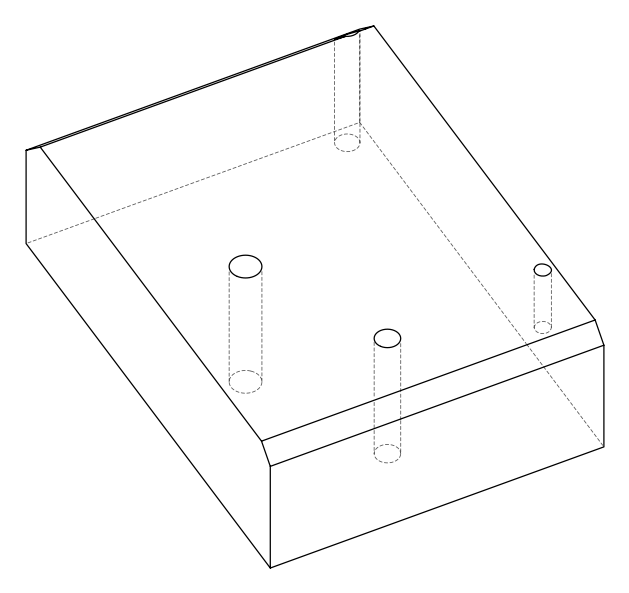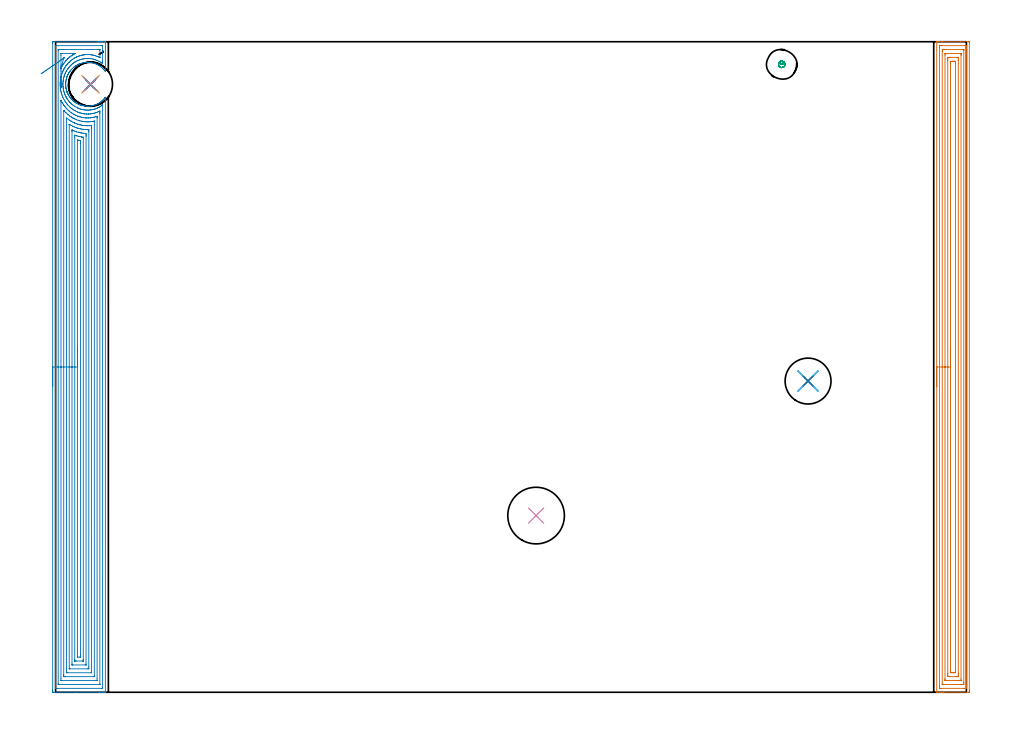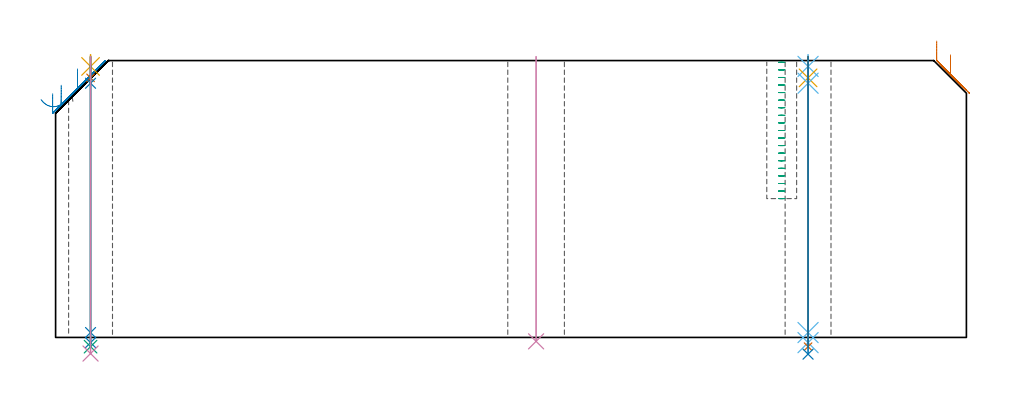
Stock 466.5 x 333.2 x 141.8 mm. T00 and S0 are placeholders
(PLAN: 14 operations, 11 tool changes, 48.2 min)
(1 AREA_MILL | FG_CHAMFER_SURFACE | UGT0205_001 | 16.33 min | 46459 mm3)
(2 AREA_MILL_1 | FG_CHAMFER_SURFACE_1 | UGT0205_001 | 26.22 min | 121004 mm3)
(3 MILL_BLIND_HOLE_FROM_SOLID_MATERIAL | STEP1POCKET | UGT0201_130 | Spiral | 1.21 min | 12976 mm3)
(4 INDEXABLE_INSERT_DRILL_THROUGH_HOLE_FROM_SOLID | STEP1HOLE | NXT0302_029 | 0.58 min | 93565 mm3)
(5 SPOT_DRILL | STEP1HOLE_1 | NXT0321_9005460120000 | 0.05 min | 72 mm3)
(6 SPOT_DRILL_1 | STEP1HOLE_2 | NXT0321_9005460120000 | 0.05 min | 184 mm3)
(7 DRILL_BLIND_HOLE_INTO_CENTER | STEP1HOLE_1 | NXT0301_030 | 0.04 min | 119 mm3)
(8 GUN_DRILL_THROUGH_HOLE | STEP1HOLE_1 | UGT0307_001 | 0.63 min | 2588 mm3)
(9 SPADE_DRILL_TO_ENLARGE_THROUGH_HOLE | STEP1HOLE_1 | UGT0306_005 | 0.6 min | 19453 mm3)
(10 DRILL_TO_ENLARGE_THROUGH_HOLE | STEP1HOLE_1 | UGT0301_054 | 0.61 min | 30893 mm3)
(11 DRILL_BLIND_HOLE_INTO_CENTER_1 | STEP1HOLE_2 | NXT0301_030 | 0.04 min | 135 mm3)
(12 GUN_DRILL_THROUGH_HOLE_1 | STEP1HOLE_2 | UGT0307_001 | 0.63 min | 2592 mm3)
(13 SPADE_DRILL_TO_ENLARGE_THROUGH_HOLE_1 | STEP1HOLE_2 | UGT0306_005 | 0.6 min | 20425 mm3)
(14 DRILL_TO_ENLARGE_THROUGH_HOLE_1 | STEP1HOLE_2 | UGT0301_056 | 0.61 min | 38083 mm3)
(TOOL UGT0205_001 | Chamfer Mill 20 x 3 x 45 deg. | D20 FL50 Z2)
(TOOL UGT0201_130 | Carbide End Mill 12.0 | D12 FL15 Z4)
(TOOL NXT0302_029 | Index. Insert Drill 29mm [880-D2900L32-05] | D29 PA176 FL145 Z2)
(TOOL NXT0321_9005460120000 | NC Spot Drill, 142deg, 12mm, Carbide, Uncoated | D12 PA142 FL30 Z2)
(TOOL NXT0301_030 | Carbide Drill 5.9mm [860.1-0590-018A1-MM 2214] | D5.9 PA140 FL28 Z2)
(TOOL UGT0307_001 | Gun Drill 5 mm | D5 PA130 FL24 Z1)
(TOOL UGT0306_005 | Spade Drill 14.5mm | D14.5 PA132 FL10 Z2)
(TOOL UGT0301_054 | Twist Drill 22.5 mm | D22.5 PA118 FL155 Z2)
(TOOL UGT0301_056 | Twist Drill 23.5 mm | D23.5 PA118 FL155 Z2)
(OP 1 AREA_MILL)
G17 G21 G94 G90
T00 M6
G54
G17 G0 G90 X451.3 Y156.6 S1061 M3
G43 Z151.8 H0
G94 G1 Y156.638 Z150.928 F250.
Y156.752 Z150.063
Y156.941 Z149.212
Y157.203 Z148.38
Y157.537 Z147.574
Y157.94 Z146.8
Y158.409 Z146.064
Y158.94 Z145.372
Y159.529 Z144.729
Y160.172 Z144.139
Y160.864 Z143.608
Y161.6 Z143.14
Y162.374 Z142.737
Y163.18 Z142.403
Y164.012 Z142.141
Y164.864 Z141.952
Y165.729 Z141.838
Y166.6 Z141.8
Y333.041
X451.306 Y333.19 Z141.793
X451.607 Y333.2 Z141.492
X451.983 Z141.117
X452.61 Z140.484
X453.804 Z139.293
X454.37 Z138.724
X463.468 Z129.629
X467.57 Z125.528
X467.856 Y333.197 Z125.242
X467.992 Y333.19 Z125.106
X467.999 Y333.052 Z125.099
X468. Y332.595 Z125.1
Y1.061
X467.999 Y0.605 Z125.101
X467.995 Y0.174 Z125.103
X467.992 Y0.01 Z125.106
X467.57 Y0. Z125.528
X454.967 Z138.128
X454.37 Z138.724
X453.804 Z139.293
X453.49 Z139.606
X452.924 Z140.172
X452.61 Z140.484
X451.606 Y0.001 Z141.493
X451.306 Y0.01 Z141.793
X451.3 Y0.159 Z141.8
Y166.6
X452.714 Z140.386
Y329.917
X452.716 Y330.703 Z140.384
X452.718 Y330.81 Z140.382
X452.728 Y331.19 Z140.372
X453.108 Y331.197 Z139.992
X453.49 Y331.199 Z139.61
X453.986 Y331.2 Z139.114
X465.81 Y331.199 Z127.29
X466.308 Y331.196 Z126.792
X466.498 Y331.19 Z126.602
X466.579 Y331.164 Z126.521
X466.584 Y330.917 Z126.516
X466.585 Y330.81 Z126.515
X466.586 Y330.023 Z126.514
Y3.283
X466.584 Y2.497 Z126.516
X466.582 Y2.39 Z126.518
X466.572 Y2.01 Z126.528
X466.192 Y2.003 Z126.908
X465.81 Y2.001 Z127.29
X465.314 Y2. Z127.786
X453.49 Y2.001 Z139.61
X452.992 Y2.004 Z140.108
X452.802 Y2.01 Z140.298
X452.721 Y2.036 Z140.379
X452.716 Y2.283 Z140.384
X452.715 Y2.39 Z140.385
X452.714 Y3.177 Z140.386
Y166.6
X454.128 Z138.972
X454.129 Y328.377 Z138.971
X454.134 Y329.025 Z138.966
X454.135 Y329.146 Z138.965
X454.145 Y329.191 Z138.955
X454.202 Y329.196 Z138.898
X454.37 Y329.198 Z138.73
X455.078 Y329.2 Z138.022
X464.757 Z128.343
X464.93 Y329.199 Z128.17
X465.102 Y329.194 Z127.998
X465.15 Y329.19 Z127.95
X465.165 Y329.185 Z127.935
X465.167 Y329.171 Z127.933
X465.17 Y329.107 Z127.93
X465.171 Y329.025 Z127.929
Y328.78
Y4.823
X465.166 Y4.175 Z127.934
X465.165 Y4.054 Z127.935
X465.155 Y4.009 Z127.945
X465.098 Y4.004 Z128.002
X464.93 Y4.002 Z128.17
X464.222 Y4. Z128.878
X454.543 Z138.557
X454.37 Y4.002 Z138.73
X454.198 Y4.006 Z138.902
X454.15 Y4.01 Z138.95
X454.135 Y4.015 Z138.965
X454.133 Y4.029 Z138.967
X454.13 Y4.093 Z138.97
X454.129 Y4.175 Z138.971
Y4.42
X454.128 Y166.6 Z138.972
X455.543 Z137.557
Y326.348
X455.547 Y326.939 Z137.553
X455.55 Y327.141 Z137.55
X455.558 Y327.19 Z137.542
X455.605 Y327.193 Z137.495
X455.71 Y327.196 Z137.39
X456.13 Y327.2 Z136.97
X456.17 Z136.93
X463.209 Z129.891
X463.594 Y327.198 Z129.506
X463.69 Y327.195 Z129.41
X463.737 Y327.19 Z129.363
X463.751 Y327.187 Z129.349
X463.752 Y327.172 Z129.348
X463.755 Y327.076 Z129.345
X463.757 Y326.644 Z129.343
Y326.348
Y6.852
X463.753 Y6.261 Z129.347
X463.75 Y6.059 Z129.35
X463.742 Y6.01 Z129.358
X463.695 Y6.007 Z129.405
X463.59 Y6.004 Z129.51
X463.17 Y6. Z129.93
X463.13 Z129.97
X456.091 Z137.009
X455.706 Y6.002 Z137.394
X455.61 Y6.005 Z137.49
X455.563 Y6.01 Z137.537
X455.549 Y6.013 Z137.551
X455.548 Y6.028 Z137.552
X455.545 Y6.124 Z137.555
X455.543 Y6.556 Z137.557
Y6.852
Y166.6
X456.957 Z136.143
Y323.724
X456.96 Y324.563 Z136.14
X456.962 Y324.612 Z136.138
X457.01 Y325.19 Z136.09
X457.265 Y325.196 Z135.835
X457.89 Y325.199 Z135.21
X458.142 Y325.2 Z134.958
X461.663 Y325.198 Z131.437
X462.29 Y325.19 Z130.81
X462.338 Y324.563 Z130.762
X462.34 Y324.511 Z130.76
X462.343 Y323.67 Z130.757
Y323.616
Y9.476
X462.34 Y8.637 Z130.76
X462.338 Y8.588 Z130.762
X462.29 Y8.01 Z130.81
X462.035 Y8.004 Z131.065
X461.41 Y8.001 Z131.69
X461.158 Y8. Z131.942
X457.637 Y8.002 Z135.463
X457.01 Y8.01 Z136.09
X456.962 Y8.637 Z136.138
X456.96 Y8.689 Z136.14
X456.957 Y9.53 Z136.143
Y9.584
Y166.6
X458.371 Z134.729
Y322.29
X458.374 Y322.778 Z134.726
X458.378 Y323.175 Z134.722
X458.77 Y323.19 Z134.33
X459.235 Y323.199 Z133.865
X459.65 Y323.2 Z133.45
X460.115 Y323.199 Z132.985
X460.53 Y323.19 Z132.57
X460.922 Y323.173 Z132.178
X460.926 Y322.778 Z132.174
X460.928 Y322.374 Z132.172
Y10.91
X460.926 Y10.422 Z132.174
X460.922 Y10.025 Z132.178
X460.53 Y10.01 Z132.57
X460.065 Y10.001 Z133.035
X459.65 Y10. Z133.45
X459.185 Y10.001 Z133.915
X458.77 Y10.01 Z134.33
X458.378 Y10.027 Z134.722
X458.374 Y10.422 Z134.726
X458.372 Y10.826 Z134.728
X458.371 Y166.6 Z134.729
Y167.472 Z134.767
Y168.337 Z134.881
Y169.188 Z135.07
Y170.02 Z135.332
Y170.826 Z135.666
Y171.6 Z136.069
Y172.336 Z136.537
Y173.028 Z137.068
Y173.671 Z137.658
Y174.261 Z138.301
Y174.792 Z138.993
Y175.26 Z139.729
Y175.663 Z140.503
Y175.997 Z141.309
Y176.259 Z142.141
Y176.448 Z142.992
Y176.562 Z143.857
Y176.6 Z144.729
G0 Z151.8
M5
M2
(OP 2 AREA_MILL_1)
G17 G21 G94 G90
T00 M6
G54
G17 G0 G90 X-1.5 Y156.6 S1061 M3
G43 Z151.8 H0
Z124.8
G94 G1 Y156.638 Z123.928 F250.
Y156.752 Z123.064
Y156.941 Z122.212
Y157.203 Z121.38
Y157.537 Z120.574
Y157.94 Z119.8
Y158.408 Z119.064
Y158.94 Z118.372
Y159.529 Z117.729
Y160.172 Z117.14
Y160.864 Z116.609
Y161.6 Z116.14
Y162.374 Z115.737
Y163.18 Z115.403
Y164.012 Z115.141
Y164.863 Z114.952
Y165.728 Z114.838
Y166.6 Z114.8
Y332.286
X-1.499 Y332.595 Z114.801
X-1.493 Y333.171 Z114.804
X-1.491 Y333.193 Z114.806
X-0.917 Y333.196 Z115.38
X-0.313 Y333.2 Z115.984
X21.64 Z137.935
X22.245 Z138.539
X22.818 Z139.115
X23.135 Z139.432
X23.709 Z140.005
X24.026 Z140.321
X25.085 Z141.384
X25.453 Y333.192 Z141.745
X25.497 Y333.19 Z141.788
X25.5 Y333.041 Z141.8
X25.495 Y318.275 Z141.795
X25.49 Y318.09 Z141.786
X25.477 Y318.055 Z141.773
X25.47 Y318.056 Z141.766
X25.387 Y318.163 Z141.685
X25.02 Y318.616 Z141.32
X24.64 Y319.058 Z140.94
X24.592 Y319.109 Z140.892
X24.155 Y319.538 Z140.455
X23.706 Y319.952 Z140.006
X23.265 Y320.303 Z139.565
X22.817 Y320.635 Z139.117
X22.506 Y320.846 Z138.806
X21.93 Y321.188 Z138.23
X21.489 Y321.425 Z137.789
X21.042 Y321.643 Z137.342
X20.828 Y321.74 Z137.128
X20.155 Y321.992 Z136.455
X19.268 Y322.266 Z135.568
X18.38 Y322.462 Z134.68
X17.493 Y322.59 Z133.793
X17.222 Y322.616 Z133.522
X16.95 Y322.634 Z133.25
X16.606 Y322.641 Z132.906
X15.85 Y322.634 Z132.15
X15.718 Y322.625 Z132.018
X14.831 Y322.529 Z131.131
X13.944 Y322.367 Z130.244
X13.056 Y322.13 Z129.356
X12.361 Y321.885 Z128.661
X12.169 Y321.818 Z128.469
X11.973 Y321.74 Z128.272
X11.907 Y321.709 Z128.206
X11.789 Y321.651 Z128.084
X11.282 Y321.408 Z127.58
X11.109 Y321.316 Z127.407
X10.835 Y321.17 Z127.134
X10.395 Y320.91 Z126.693
X10.294 Y320.846 Z126.592
X9.897 Y320.572 Z126.196
X9.773 Y320.48 Z126.072
X9.507 Y320.283 Z125.807
X9.328 Y320.138 Z125.627
X9.097 Y319.952 Z125.397
X8.621 Y319.515 Z124.918
X8.166 Y319.058 Z124.464
X7.733 Y318.562 Z124.031
X7.546 Y318.327 Z123.846
X7.417 Y318.163 Z123.716
X7.33 Y318.042 Z123.63
X7.125 Y317.752 Z123.423
X7.1 Y317.716 Z123.399
X6.846 Y317.334 Z123.144
X6.805 Y317.269 Z123.104
X6.541 Y316.805 Z122.841
X6.398 Y316.531 Z122.694
X6.315 Y316.375 Z122.613
X6.13 Y315.981 Z122.429
X5.959 Y315.583 Z122.256
X5.919 Y315.481 Z122.218
X5.913 Y315.464 Z122.212
X5.875 Y315.359 Z122.175
X5.819 Y315.192 Z122.112
X5.762 Y315.035 Z122.058
X5.617 Y314.587 Z121.916
X5.547 Y314.331 Z121.846
X5.495 Y314.141 Z121.794
X5.391 Y313.693 Z121.691
X5.308 Y313.246 Z121.607
X5.242 Y312.798 Z121.542
X5.236 Y312.745 Z121.536
X5.196 Y312.352 Z121.493
X5.181 Y312.068 Z121.471
X5.169 Y311.904 Z121.463
X5.165 Y311.791 Z121.461
X5.164 Y311.701 Z121.456
X5.152 Y311.345 Z121.452
Y311.332
X5.163 Y311.01 Z121.455
X5.169 Y310.943 Z121.456
X5.174 Y310.841 Z121.464
X5.189 Y310.563 Z121.485
X5.23 Y310.116 Z121.529
X5.291 Y309.668 Z121.59
X5.321 Y309.5 Z121.62
X5.342 Y309.391 Z121.637
X5.37 Y309.222 Z121.668
X5.432 Y308.938 Z121.732
X5.468 Y308.774 Z121.768
X5.54 Y308.499 Z121.84
X5.585 Y308.327 Z121.884
X5.724 Y307.879 Z122.022
X5.82 Y307.606 Z122.113
X5.874 Y307.44 Z122.174
X5.877 Y307.433 Z122.176
X5.913 Y307.339 Z122.212
X5.959 Y307.219 Z122.256
X5.987 Y307.16 Z122.282
X6.263 Y306.539 Z122.562
X6.276 Y306.514 Z122.575
X6.402 Y306.268 Z122.698
X6.491 Y306.089 Z122.79
X6.737 Y305.645 Z123.037
X6.845 Y305.468 Z123.144
X7.011 Y305.226 Z123.306
X7.331 Y304.751 Z123.63
X7.527 Y304.49 Z123.827
X7.694 Y304.283 Z123.993
X7.733 Y304.235 Z124.032
X8.061 Y303.857 Z124.358
X8.172 Y303.739 Z124.469
X8.337 Y303.564 Z124.634
X8.46 Y303.441 Z124.757
X8.621 Y303.281 Z124.918
X8.964 Y302.962 Z125.262
X9.099 Y302.846 Z125.399
X9.114 Y302.834 Z125.414
X9.233 Y302.734 Z125.531
X9.328 Y302.66 Z125.623
X9.466 Y302.549 Z125.765
X9.507 Y302.516 Z125.806
X9.655 Y302.409 Z125.954
X9.773 Y302.324 Z126.069
X10.122 Y302.068 Z126.422
X10.218 Y302.006 Z126.518
X10.395 Y301.892 Z126.694
X10.835 Y301.631 Z127.134
X11.109 Y301.483 Z127.407
X11.282 Y301.389 Z127.58
X11.718 Y301.174 Z128.013
X11.942 Y301.075 Z128.241
X12.17 Y300.981 Z128.468
X12.445 Y300.877 Z128.744
X12.611 Y300.814 Z128.911
X12.748 Y300.77 Z129.048
X13.056 Y300.67 Z129.356
X13.944 Y300.433 Z130.244
X14.703 Y300.28 Z131.003
X14.831 Y300.264 Z131.131
X15.718 Y300.181 Z132.018
X16.606 Y300.162 Z132.906
X17.493 Y300.215 Z133.793
X18.097 Y300.28 Z134.397
X18.38 Y300.333 Z134.68
X19.268 Y300.534 Z135.568
X20.155 Y300.807 Z136.455
X20.601 Y300.971 Z136.901
X21.085 Y301.174 Z137.385
X21.51 Y301.385 Z137.81
X21.93 Y301.614 Z138.23
X22.679 Y302.068 Z138.979
X22.817 Y302.163 Z139.117
X23.265 Y302.497 Z139.565
X23.704 Y302.849 Z140.004
X23.837 Y302.962 Z140.137
X24.22 Y303.321 Z140.52
X24.592 Y303.693 Z140.892
X24.742 Y303.857 Z141.042
X25.114 Y304.299 Z141.414
X25.272 Y304.497 Z141.572
X25.35 Y304.593 Z141.649
X25.434 Y304.693 Z141.731
X25.495 Y304.763 Z141.791
X25.5 Y304.477 Z141.8
X25.491 Y0.155 Z141.791
X25.492 Y0.126 Z141.79
X25.491 Y0.087 Z141.787
X25.477 Y0.008 Z141.768
X25.462 Y0. Z141.752
X25.084 Z141.384
X24.662 Z140.961
X24.026 Z140.321
X22.818 Z139.115
X22.245 Z138.539
X10.445 Z126.742
X-0.917 Y0.001 Z115.38
X-1.139 Y0.003 Z115.159
X-1.492 Y0.007 Z114.806
X-1.493 Y0.028 Z114.804
X-1.498 Y0.605 Z114.802
X-1.5 Y1.189 Z114.8
Y166.6
X-0.086 Z116.214
X-0.085 Y330.869 Z116.215
X-0.084 Y330.929 Z116.216
X-0.079 Y331.047 Z116.221
X-0.069 Y331.19 Z116.231
X-0.026 Y331.192 Z116.274
X0.476 Y331.199 Z116.776
X23.135 Y331.2 Z139.435
X23.638 Y331.198 Z139.938
X24.026 Y331.192 Z140.326
X24.075 Y331.19 Z140.375
X24.081 Y330.986 Z140.381
X24.084 Y330.868 Z140.384
X24.082 Y323.614 Z140.382
X24.08 Y322.778 Z140.38
X24.078 Y322.726 Z140.378
X24.026 Y322.003 Z140.326
X23.601 Y322.312 Z139.901
X23.135 Y322.626 Z139.435
X22.898 Y322.778 Z139.198
X22.245 Y323.148 Z138.545
X21.481 Y323.543 Z137.781
X21.354 Y323.6 Z137.654
X21.194 Y323.67 Z137.494
X20.463 Y323.934 Z136.763
X20.071 Y324.063 Z136.371
X19.572 Y324.209 Z135.872
X19.288 Y324.278 Z135.588
X18.681 Y324.41 Z134.981
X17.797 Y324.556 Z134.097
X17.753 Y324.563 Z134.053
X16.9 Y324.626 Z133.2
X16.081 Y324.635 Z132.381
X16.009 Z132.309
X15.939 Y324.633 Z132.239
X15.539 Y324.602 Z131.839
X15.118 Y324.566 Z131.418
X15.088 Y324.563 Z131.388
X14.338 Y324.451 Z130.638
X14.227 Y324.43 Z130.527
X13.599 Y324.3 Z129.899
X13.336 Y324.232 Z129.636
X12.895 Y324.112 Z129.195
X12.445 Y323.968 Z128.745
X12.223 Y323.893 Z128.523
X11.602 Y323.67 Z127.902
X11.568 Y323.656 Z127.868
X11.555 Y323.65 Z127.855
X10.97 Y323.363 Z127.27
X10.664 Y323.207 Z126.964
X10.385 Y323.057 Z126.685
X9.888 Y322.778 Z126.188
X9.817 Y322.734 Z126.117
X9.773 Y322.705 Z126.073
X9.291 Y322.368 Z125.591
X8.882 Y322.072 Z125.182
X8.776 Y321.992 Z125.076
X8.642 Y321.885 Z124.942
X8.291 Y321.585 Z124.591
X7.991 Y321.315 Z124.291
X7.825 Y321.16 Z124.125
X7.653 Y320.993 Z123.953
X7.381 Y320.712 Z123.681
X7.1 Y320.405 Z123.4
X6.958 Y320.244 Z123.258
X6.836 Y320.1 Z123.136
X6.56 Y319.75 Z122.86
X6.21 Y319.285 Z122.51
X6.177 Y319.24 Z122.477
X6.154 Y319.208 Z122.454
X6.034 Y319.032 Z122.334
X5.696 Y318.495 Z121.996
X5.591 Y318.316 Z121.891
X5.319 Y317.825 Z121.619
X5.182 Y317.56 Z121.482
X5.115 Y317.423 Z121.415
X4.9 Y316.951 Z121.2
X4.72 Y316.531 Z121.02
X4.428 Y315.721 Z120.728
X4.407 Y315.659 Z120.707
X4.401 Y315.638 Z120.701
X4.211 Y314.963 Z120.511
X4.154 Y314.746 Z120.454
X4.039 Y314.243 Z120.339
X3.965 Y313.853 Z120.265
X3.905 Y313.484 Z120.205
X3.836 Y312.961 Z120.136
X3.807 Y312.69 Z120.107
X3.764 Y312.068 Z120.064
X3.756 Y311.849 Z120.056
X3.748 Y311.176 Z120.048
X3.752 Y310.96 Z120.052
X3.793 Y310.284 Z120.093
X3.804 Y310.15 Z120.104
X3.872 Y309.559 Z120.172
X3.895 Y309.391 Z120.195
X3.964 Y308.963 Z120.264
X4.055 Y308.499 Z120.355
X4.214 Y307.82 Z120.514
X4.273 Y307.606 Z120.573
X4.428 Y307.085 Z120.728
X4.554 Y306.714 Z120.854
X4.623 Y306.519 Z120.923
X4.798 Y306.091 Z121.098
X4.916 Y305.821 Z121.216
X5.043 Y305.544 Z121.343
X5.319 Y304.969 Z121.619
X5.336 Y304.935 Z121.636
X5.361 Y304.886 Z121.661
X5.698 Y304.302 Z121.998
X5.866 Y304.036 Z122.166
X6.21 Y303.529 Z122.51
X6.485 Y303.144 Z122.785
X6.755 Y302.801 Z123.055
X7.1 Y302.39 Z123.4
X7.223 Y302.252 Z123.523
X7.6 Y301.863 Z123.9
X7.991 Y301.479 Z124.291
X8.119 Y301.359 Z124.419
X8.529 Y301.01 Z124.829
X8.882 Y300.733 Z125.182
X9.242 Y300.467 Z125.542
X9.773 Y300.105 Z126.073
X10.647 Y299.591 Z126.947
X10.678 Y299.574 Z126.978
X11.263 Y299.29 Z127.563
X11.555 Y299.161 Z127.855
X12.24 Y298.888 Z128.54
X12.445 Y298.821 Z128.745
X12.884 Y298.682 Z129.184
X13.336 Y298.561 Z129.636
X13.498 Y298.52 Z129.798
X14.227 Y298.366 Z130.527
X14.616 Y298.293 Z130.916
X15.118 Y298.24 Z131.418
X15.602 Y298.196 Z131.902
X16.009 Y298.183 Z132.309
X16.516 Y298.174 Z132.816
X16.9 Y298.187 Z133.2
X17.368 Y298.212 Z133.668
X17.79 Y298.251 Z134.09
X18.179 Y298.292 Z134.479
X18.681 Y298.386 Z134.981
X18.926 Y298.436 Z135.226
X19.572 Y298.587 Z135.872
X19.647 Y298.606 Z135.947
X19.899 Y298.682 Z136.199
X20.328 Y298.817 Z136.628
X20.463 Y298.864 Z136.763
X20.981 Y299.055 Z137.281
X21.354 Y299.211 Z137.654
X21.605 Y299.323 Z137.905
X22.119 Y299.574 Z138.419
X22.2 Y299.619 Z138.5
X22.245 Y299.644 Z138.545
X22.761 Y299.95 Z139.061
X23.135 Y300.177 Z139.435
X23.311 Y300.29 Z139.611
X23.57 Y300.467 Z139.87
X23.833 Y300.66 Z140.133
X24.026 Y300.802 Z140.326
X24.075 Y300.836 Z140.375
X24.081 Y300.645 Z140.381
X24.085 Y300.526 Z140.385
Y300.467
X24.086 Y300.407 Z140.386
X24.076 Y2.289 Z140.376
X24.074 Y2.189 Z140.374
X24.068 Y2.01 Z140.368
X24.026 Y2.008 Z140.326
X23.524 Y2.001 Z139.824
X0.865 Y2. Z117.165
X0.362 Y2.001 Z116.662
X-0.026 Y2.008 Z116.274
X-0.075 Y2.01 Z116.225
X-0.082 Y2.212 Z116.218
X-0.085 Y2.331 Z116.215
Y2.39
X-0.086 Y2.45 Z116.214
Y166.6
X1.329 Z117.629
Y328.56
X1.331 Y329.025 Z117.631
X1.333 Y329.131 Z117.633
X1.335 Y329.176 Z117.635
X1.406 Y329.19 Z117.706
X1.583 Y329.198 Z117.883
X1.755 Y329.199 Z118.055
X2.471 Y329.2 Z118.771
X22.245 Z138.545
X22.419 Y329.198 Z138.719
X22.536 Y329.195 Z138.836
X22.628 Y329.19 Z138.928
X22.664 Y329.183 Z138.964
X22.665 Y329.166 Z138.965
X22.667 Y329.025 Z138.967
X22.67 Y328.599 Z138.97
X22.668 Y325.243 Z138.968
X22.667 Y325.136 Z138.967
X22.665 Y325.085 Z138.965
X22.664 Y325.082 Z138.964
X22.644 Y325.088 Z138.944
X22.592 Y325.107 Z138.892
X22.245 Y325.28 Z138.545
X21.889 Y325.455 Z138.189
X21.354 Y325.67 Z137.654
X21.002 Y325.808 Z137.302
X20.463 Y325.981 Z136.763
X19.708 Y326.211 Z136.008
X19.572 Y326.244 Z135.872
X19.117 Y326.348 Z135.417
X18.681 Y326.428 Z134.981
X18.584 Y326.445 Z134.884
X17.79 Y326.553 Z134.09
X17.56 Y326.578 Z133.86
X16.9 Y326.626 Z133.2
X16.616 Y326.631 Z132.916
X16.009 Y326.626 Z132.309
X15.741 Y326.616 Z132.041
X15.118 Y326.564 Z131.418
X14.922 Y326.544 Z131.222
X14.227 Y326.447 Z130.527
X14.142 Y326.433 Z130.442
X13.691 Y326.348 Z129.991
X13.397 Y326.287 Z129.697
X13.336 Y326.271 Z129.636
X12.696 Y326.096 Z128.996
X12.445 Y326.019 Z128.745
X12.022 Y325.879 Z128.322
X11.555 Y325.713 Z127.855
X11.368 Y325.642 Z127.668
X10.916 Y325.455 Z127.216
X10.745 Y325.374 Z127.045
X10.664 Y325.333 Z126.964
X10.155 Y325.072 Z126.455
X9.773 Y324.866 Z126.073
X9.579 Y324.757 Z125.879
X9.251 Y324.563 Z125.551
X8.882 Y324.31 Z125.182
X8.507 Y324.046 Z124.807
X7.997 Y323.67 Z124.297
X7.994 Y323.667 Z124.294
X7.514 Y323.256 Z123.814
X7.1 Y322.882 Z123.4
X6.989 Y322.778 Z123.289
X6.603 Y322.383 Z122.903
X6.21 Y321.963 Z122.51
X6.173 Y321.922 Z122.473
X6.141 Y321.885 Z122.441
X5.77 Y321.433 Z122.07
X5.426 Y320.993 Z121.726
X5.38 Y320.932 Z121.68
X5.319 Y320.846 Z121.619
X5.015 Y320.405 Z121.315
X4.814 Y320.1 Z121.114
X4.664 Y319.864 Z120.964
X4.428 Y319.464 Z120.728
X4.335 Y319.301 Z120.635
X4.284 Y319.208 Z120.584
X4.119 Y318.898 Z120.419
X3.838 Y318.316 Z120.138
X3.744 Y318.109 Z120.044
X3.537 Y317.643 Z119.837
X3.474 Y317.487 Z119.774
X3.45 Y317.423 Z119.75
X3.242 Y316.826 Z119.542
X3.141 Y316.531 Z119.441
X3.027 Y316.149 Z119.327
X2.88 Y315.638 Z119.18
X2.831 Y315.453 Z119.131
X2.664 Y314.746 Z118.964
X2.66 Y314.731 Z118.96
X2.646 Y314.657 Z118.946
X2.531 Y313.969 Z118.831
X2.514 Y313.853 Z118.814
X2.429 Y313.178 Z118.729
X2.406 Y312.961 Z118.706
X2.363 Y312.353 Z118.663
X2.348 Y312.068 Z118.648
X2.336 Y311.486 Z118.636
X2.333 Y311.176 Z118.633
X2.356 Y310.574 Z118.656
X2.374 Y310.284 Z118.674
X2.435 Y309.603 Z118.735
X2.459 Y309.391 Z118.759
X2.572 Y308.573 Z118.872
X2.584 Y308.499 Z118.884
X2.646 Y308.168 Z118.946
X2.772 Y307.606 Z119.072
X2.81 Y307.442 Z119.11
X3.005 Y306.714 Z119.305
X3.164 Y306.196 Z119.464
X3.293 Y305.821 Z119.593
X3.537 Y305.172 Z119.837
X3.639 Y304.929 Z119.939
X3.719 Y304.746 Z120.019
X4.062 Y304.036 Z120.362
X4.428 Y303.341 Z120.728
X4.538 Y303.144 Z120.838
X4.693 Y302.878 Z120.993
X5.116 Y302.252 Z121.416
X5.319 Y301.961 Z121.619
X5.773 Y301.359 Z122.073
X6.21 Y300.841 Z122.51
X6.556 Y300.467 Z122.856
X7.1 Y299.922 Z123.4
X7.479 Y299.574 Z123.779
X7.991 Y299.145 Z124.291
X8.605 Y298.682 Z124.905
X8.882 Y298.494 Z125.182
X9.427 Y298.136 Z125.727
X9.773 Y297.936 Z126.073
X10.032 Y297.789 Z126.332
X10.664 Y297.468 Z126.964
X11.255 Y297.197 Z127.555
X11.555 Y297.081 Z127.855
X12.044 Y296.897 Z128.344
X12.445 Y296.772 Z128.745
X12.624 Y296.718 Z128.924
X13.336 Y296.538 Z129.636
X13.803 Y296.429 Z130.103
X14.227 Y296.349 Z130.527
X14.533 Y296.296 Z130.833
X14.867 Y296.256 Z131.167
X15.118 Y296.235 Z131.418
X15.829 Y296.185 Z132.129
X16.009 Y296.181 Z132.309
X16.728 Y296.176 Z133.028
X16.9 Y296.184 Z133.2
X17.571 Y296.224 Z133.871
X17.79 Y296.245 Z134.09
X18.375 Y296.311 Z134.675
X18.681 Y296.368 Z134.981
X19.121 Y296.457 Z135.421
X19.572 Y296.561 Z135.872
X19.841 Y296.627 Z136.141
X20.463 Y296.809 Z136.763
X20.53 Y296.83 Z136.83
X20.746 Y296.897 Z137.046
X21.354 Y297.126 Z137.654
X21.82 Y297.322 Z138.12
X22.245 Y297.518 Z138.545
X22.429 Y297.605 Z138.729
X22.654 Y297.712 Z138.954
X22.664 Y297.546 Z138.964
X22.668 Y297.365 Z138.968
X22.67 Y296.897 Z138.97
X22.671 Y296.47 Z138.971
X22.662 Y4.175 Z138.962
X22.661 Y4.071 Z138.961
X22.658 Y4.02 Z138.958
X22.657 Y4.014 Z138.957
X22.643 Y4.009 Z138.943
X22.594 Y4.005 Z138.894
X22.419 Y4. Z138.719
X1.755 Z118.055
X1.581 Y4.001 Z117.881
X1.464 Y4.005 Z117.764
X1.372 Y4.01 Z117.672
X1.335 Y4.017 Z117.635
X1.334 Y4.034 Z117.634
X1.331 Y4.175 Z117.631
X1.329 Y4.602 Z117.629
Y166.6
X2.743 Z119.043
Y302.66
X2.744 Y303.046 Z119.044
X2.747 Y303.144 Z119.047
X2.75 Y303.186 Z119.05
X2.751 Y303.185 Z119.051
X2.772 Y303.144 Z119.072
X2.893 Y302.897 Z119.193
X3.242 Y302.252 Z119.542
X3.537 Y301.727 Z119.837
X3.77 Y301.359 Z120.07
X4.222 Y300.673 Z120.522
X4.37 Y300.467 Z120.67
X4.428 Y300.39 Z120.728
X4.782 Y299.932 Z121.082
X5.074 Y299.574 Z121.374
X5.319 Y299.288 Z121.619
X5.891 Y298.682 Z122.191
X6.21 Y298.364 Z122.51
X6.834 Y297.789 Z123.134
X7.1 Y297.567 Z123.4
X7.958 Y296.897 Z124.258
X7.991 Y296.873 Z124.291
X8.068 Y296.82 Z124.368
X8.882 Y296.3 Z125.182
X9.382 Y296.004 Z125.682
X9.773 Y295.796 Z126.073
X10.208 Y295.568 Z126.508
X10.664 Y295.371 Z126.964
X11.281 Y295.112 Z127.581
X11.555 Y295.011 Z127.855
X11.713 Y294.954 Z128.013
X12.445 Y294.738 Z128.745
X12.959 Y294.597 Z129.259
X13.336 Y294.513 Z129.636
X14.097 Y294.35 Z130.397
X14.227 Y294.332 Z130.527
X15.111 Y294.227 Z131.411
X15.214 Y294.22 Z131.514
X16.009 Y294.177 Z132.309
X16.053 Y294.175 Z132.353
X16.9 Y294.179 Z133.2
X16.94 Z133.24
X17.61 Y294.22 Z133.91
X17.777 Y294.233 Z134.077
X17.79 Y294.234 Z134.09
X18.574 Y294.327 Z134.874
X18.681 Y294.346 Z134.981
X19.317 Y294.475 Z135.617
X19.572 Y294.533 Z135.872
X20.037 Y294.646 Z136.337
X20.463 Y294.767 Z136.763
X20.729 Y294.845 Z137.029
X21.186 Y294.989 Z137.486
X21.24 Y295.003 Z137.54
X21.25 Z137.55
X21.252 Y294.999 Z137.552
X21.254 Y294.969 Z137.554
X21.257 Y294.317 Z137.557
Y294.22
X21.248 Y6.852 Z137.548
X21.243 Y6.071 Z137.543
X21.242 Y6.021 Z137.542
X21.207 Y6.01 Z137.507
X21.101 Y6.006 Z137.401
X20.888 Y6.003 Z137.188
X20.463 Y6. Z136.763
X3.094 Y6.001 Z119.394
X2.893 Y6.004 Z119.193
X2.793 Y6.007 Z119.093
X2.75 Y6.011 Z119.05
X2.743 Y6.852 Z119.043
Y166.6
X4.157 Z120.457
Y297.789
X4.158 Y297.921 Z120.458
X4.159 Y297.959 Z120.459
X4.163 Y297.998 Z120.463
X4.167 Y298.018 Z120.467
X4.428 Y297.728 Z120.728
X5.22 Y296.897 Z121.52
X5.319 Y296.802 Z121.619
X6.179 Y296.004 Z122.479
X6.21 Y295.978 Z122.51
X6.376 Y295.838 Z122.676
X7.1 Y295.283 Z123.4
X7.329 Y295.112 Z123.629
X7.991 Y294.676 Z124.291
X8.265 Y294.5 Z124.565
X8.727 Y294.22 Z125.027
X8.882 Y294.133 Z125.182
X9.074 Y294.027 Z125.374
X9.773 Y293.672 Z126.073
X10.549 Y293.327 Z126.849
X10.664 Y293.28 Z126.964
X10.741 Y293.25 Z127.041
X11.555 Y292.963 Z127.855
X12.085 Y292.796 Z128.385
X12.445 Y292.703 Z128.745
X13.275 Y292.496 Z129.575
X13.336 Y292.483 Z129.636
X13.569 Y292.435 Z129.869
X14.227 Y292.326 Z130.527
X14.355 Y292.306 Z130.655
X15.118 Y292.233 Z131.418
X15.338 Y292.215 Z131.638
X16.009 Y292.185 Z132.309
X16.264 Y292.179 Z132.564
X16.9 Y292.187 Z133.2
X17.14 Y292.194 Z133.44
X17.79 Y292.237 Z134.09
X17.973 Y292.252 Z134.273
X18.681 Y292.333 Z134.981
X18.771 Y292.345 Z135.071
X19.245 Y292.435 Z135.545
X19.659 Y292.519 Z135.959
X19.753 Y292.535 Z136.053
X19.837 Y292.547 Z136.137
X19.838 Y292.524 Z136.138
X19.84 Y292.435 Z136.14
X19.842 Y292.164 Z136.142
X19.834 Y8.375 Z136.134
X19.83 Y8.112 Z136.13
X19.827 Y8.039 Z136.127
X19.824 Y8.009 Z136.124
X19.81 Y8.007 Z136.11
X19.731 Y8.003 Z136.031
X19.572 Y8.001 Z135.872
X19.317 Y8. Z135.617
X5.064 Z121.364
X4.428 Y8.002 Z120.728
X4.17 Y8.004 Z120.47
X4.162 Y8.011 Z120.462
X4.16 Y8.014 Z120.46
X4.157 Y8.637 Z120.457
Y8.909
Y166.6
X5.571 Z121.871
X5.572 Y293.327 Z121.872
X5.575 Y293.962 Z121.875
X5.578 Y294.163 Z121.878
X6.695 Y293.327 Z122.995
X7.1 Y293.058 Z123.4
X7.87 Y292.556 Z124.17
X7.991 Y292.485 Z124.291
X8.078 Y292.435 Z124.378
X8.882 Y292.005 Z125.182
X9.181 Y291.849 Z125.481
X9.723 Y291.592 Z126.023
X9.773 Y291.571 Z126.073
X9.839 Y291.542 Z126.139
X10.664 Y291.222 Z126.964
X11.174 Y291.031 Z127.474
X11.555 Y290.917 Z127.855
X12.425 Y290.671 Z128.725
X12.445 Y290.665 Z128.745
X12.511 Y290.65 Z128.811
X13.336 Y290.471 Z129.636
X13.561 Y290.424 Z129.861
X14.227 Y290.322 Z130.527
X14.599 Y290.277 Z130.899
X15.118 Y290.232 Z131.418
X15.565 Y290.202 Z131.865
X16.009 Y290.185 Z132.309
X16.478 Y290.18 Z132.778
X16.9 Y290.187 Z133.2
X17.343 Y290.205 Z133.643
X17.79 Y290.235 Z134.09
X18.409 Y290.281 Z134.709
X18.421 Y290.018 Z134.721
X18.425 Y289.757 Z134.725
X18.428 Y289.119 Z134.728
Y288.865
X18.42 Y10.422 Z134.72
X18.418 Y10.107 Z134.718
X18.415 Y10.029 Z134.715
X18.414 Y10.016 Z134.714
X18.402 Y10.01 Z134.702
X18.352 Y10.006 Z134.652
X18.211 Y10.001 Z134.511
X6.21 Y10. Z122.51
X5.738 Y10.002 Z122.038
X5.605 Y10.009 Z121.905
X5.578 Y10.011 Z121.878
X5.576 Y10.058 Z121.876
X5.573 Y10.168 Z121.873
X5.572 Y10.422 Z121.872
X5.571 Y11.062 Z121.871
Y166.6
X6.985 Z123.285
X6.986 Y290.65 Z123.286
X6.987 Y290.764 Z123.287
X6.99 Y290.88 Z123.29
X6.992 Y290.905 Z123.292
X7. Y290.907 Z123.3
X7.039 Y290.887 Z123.339
X7.1 Y290.852 Z123.4
X7.436 Y290.65 Z123.736
X7.991 Y290.344 Z124.291
X8.658 Y289.981 Z124.958
X8.882 Y289.877 Z125.182
X9.141 Y289.757 Z125.441
X9.773 Y289.496 Z126.073
X10.213 Y289.316 Z126.513
X10.664 Y289.157 Z126.964
X11.032 Y289.032 Z127.332
X11.547 Y288.873 Z127.847
X11.575 Y288.865 Z127.875
X12.445 Y288.647 Z128.745
X12.733 Y288.576 Z129.033
X13.336 Y288.455 Z129.636
X13.832 Y288.368 Z130.132
X14.227 Y288.316 Z130.527
X14.843 Y288.248 Z131.143
X15.118 Y288.229 Z131.418
X15.794 Y288.188 Z132.094
X16.009 Y288.183 Z132.309
X16.696 Y288.176 Z132.996
X16.9 Y288.172 Z133.2
X16.967 Y288.169 Z133.267
X17.007 Y288.156 Z133.307
X17.01 Y288.087 Z133.31
X17.013 Y287.972 Z133.313
X17.014 Y287.858 Z133.314
Y287.08
X17.006 Y12.993 Z133.306
X17.003 Y12.207 Z133.303
X17.001 Y12.105 Z133.301
X16.996 Y12.01 Z133.296
X16.9 Y12.008 Z133.2
X16.215 Y12.001 Z132.515
X7.306 Z123.606
X7.1 Y12.007 Z123.4
X7.033 Y12.01 Z123.333
X6.992 Y12.023 Z123.292
X6.989 Y12.092 Z123.289
X6.987 Y12.207 Z123.287
X6.986 Y12.322 Z123.286
X6.985 Y166.6 Z123.285
X8.4 Z124.7
Y287.08
X8.402 Y287.561 Z124.702
X8.407 Y287.972 Z124.707
X8.408 Y287.98 Z124.708
X8.415 Z124.715
X8.443 Y287.972 Z124.743
X8.882 Y287.782 Z125.182
X9.214 Y287.64 Z125.514
X9.773 Y287.421 Z126.073
X10.648 Y287.096 Z126.948
X10.694 Y287.08 Z126.994
X11.555 Y286.843 Z127.855
X11.879 Y286.755 Z128.179
X12.445 Y286.623 Z128.745
X13.033 Y286.491 Z129.333
X13.336 Y286.44 Z129.636
X14.097 Y286.318 Z130.397
X14.227 Y286.304 Z130.527
X15.084 Y286.222 Z131.384
X15.118 Y286.219 Z131.418
X15.593 Y286.188 Z131.893
X15.597 Y285.707 Z131.897
X15.599 Y285.295 Z131.899
X15.6 Y284.812 Z131.9
X15.592 Y14.41 Z131.892
X15.591 Y14.252 Z131.891
X15.588 Y14.125 Z131.888
X15.585 Y14.042 Z131.885
X15.581 Y14.01 Z131.881
X15.559 Y14.008 Z131.859
X15.11 Y14. Z131.41
X8.874 Z125.174
X8.444 Y14.01 Z124.744
X8.406 Y14.018 Z124.706
X8.403 Y14.051 Z124.703
X8.401 Y14.1 Z124.701
X8.4 Y14.147 Z124.7
Y14.475
Y166.6
X9.814 Z126.114
Y284.403
X9.819 Y285.249 Z126.119
X9.821 Y285.295 Z126.121
X9.864 Y285.304 Z126.164
X9.916 Y285.295 Z126.216
X10.664 Y285.059 Z126.964
X11.002 Y284.956 Z127.302
X11.555 Y284.812 Z127.855
X12.202 Y284.646 Z128.502
X12.445 Y284.596 Z128.745
X13.316 Y284.423 Z129.616
X13.336 Y284.42 Z129.636
X13.446 Y284.403 Z129.746
X13.941 Y284.317 Z130.241
X14.181 Y284.274 Z130.481
X14.182 Y284.268 Z130.482
X14.184 Y284.243 Z130.484
X14.185 Y284.19 Z130.485
X14.186 Y283.977 Z130.486
X14.177 Y16.669 Z130.477
X14.175 Y16.248 Z130.475
X14.172 Y16.038 Z130.472
X14.171 Y16.018 Z130.471
X14.157 Y16.01 Z130.457
X14.1 Y16.005 Z130.4
X14.003 Y16.001 Z130.303
X10.441 Y16. Z126.741
X9.92 Y16.003 Z126.22
X9.866 Y16.005 Z126.166
X9.829 Y16.01 Z126.129
X9.82 Y16.017 Z126.12
X9.819 Y16.037 Z126.119
X9.816 Y16.234 Z126.116
X9.814 Y16.628 Z126.114
Y166.6
X11.228 Z127.528
X11.229 Y282.618 Z127.529
X11.23 Y282.781 Z127.53
X11.232 Y282.821 Z127.532
X11.234 Y282.835 Z127.534
X11.245 Y282.841 Z127.545
X11.351 Y282.822 Z127.651
X11.555 Y282.774 Z127.855
X12.211 Y282.618 Z128.511
X12.445 Y282.571 Z128.745
X12.503 Y282.56 Z128.803
X12.747 Y282.504 Z129.047
X12.764 Y282.46 Z129.064
X12.767 Y282.295 Z129.067
X12.77 Y281.725 Z129.07
X12.771 Y281.399 Z129.071
X12.763 Y19.028 Z129.063
X12.762 Y18.454 Z129.062
X12.76 Y18.139 Z129.06
X12.756 Y18.031 Z129.056
X12.752 Y18.009 Z129.052
X12.728 Y18.007 Z129.028
X12.672 Y18.004 Z128.972
X12.445 Y18.001 Z128.745
X11.403 Z127.703
X11.283 Y18.005 Z127.583
X11.246 Y18.01 Z127.546
X11.235 Y18.014 Z127.535
X11.233 Y18.034 Z127.533
X11.23 Y18.127 Z127.53
X11.228 Y18.454 Z127.528
Y18.781
Y166.6
Y167.472 Z127.566
Y168.336 Z127.68
Y169.188 Z127.869
Y170.02 Z128.131
Y170.826 Z128.465
Y171.6 Z128.868
Y172.336 Z129.336
Y173.028 Z129.868
Y173.671 Z130.457
Y174.26 Z131.1
Y174.792 Z131.792
Y175.26 Z132.528
Y175.663 Z133.302
Y175.997 Z134.108
Y176.259 Z134.94
Y176.448 Z135.792
Y176.562 Z136.656
Y176.6 Z137.528
G0 Z151.8
X2.87 Y309.76
Z129.17
G1 X2.869 Y309.787 Z128.298
X2.868 Y309.891 Z127.432
X2.866 Y310.069 Z126.578
X2.863 Y310.322 Z125.743
X2.859 Y310.646 Z124.933
X2.854 Y311.039 Z124.155
X2.849 Y311.499 Z123.413
X2.842 Y312.022 Z122.715
X2.835 Y312.603 Z122.065
X2.828 Y313.239 Z121.467
X2.82 Y313.925 Z120.928
X2.811 Y314.655 Z120.451
X2.801 Y315.424 Z120.038
X2.792 Y316.226 Z119.695
X2.782 Y317.054 Z119.423
X2.772 Y317.904 Z119.224
X2.761 Y318.767 Z119.099
X2.751 Y319.638 Z119.051
X2.745 Y320.1 Z119.045
X2.744 Y320.277 Z119.044
X2.743 Y320.896 Z119.043
Y326.348
X2.748 Y327.138 Z119.048
X2.75 Y327.187 Z119.05
X2.793 Y327.191 Z119.093
X2.899 Y327.195 Z119.199
X3.112 Y327.198 Z119.412
X9.773 Y327.2 Z126.073
X9.813 Z126.113
X10.072 Y327.193 Z126.372
X10.12 Y327.191 Z126.42
X9.773 Y327.009 Z126.073
X9.345 Y326.776 Z125.645
X8.968 Y326.565 Z125.268
X8.882 Y326.516 Z125.182
X8.777 Y326.453 Z125.077
X8.606 Y326.348 Z124.906
X8.241 Y326.097 Z124.541
X7.991 Y325.921 Z124.291
X7.722 Y325.725 Z124.022
X7.362 Y325.455 Z123.662
X7.217 Y325.338 Z123.517
X7.1 Y325.24 Z123.4
X6.737 Y324.927 Z123.037
X6.329 Y324.563 Z122.629
X6.267 Y324.505 Z122.567
X6.21 Y324.448 Z122.51
X5.825 Y324.055 Z122.125
X5.458 Y323.67 Z121.758
X5.392 Y323.597 Z121.692
X5.319 Y323.513 Z121.619
X4.985 Y323.112 Z121.285
X4.71 Y322.778 Z121.01
X4.587 Y322.618 Z120.887
X4.428 Y322.406 Z120.728
X4.21 Y322.103 Z120.51
X4.058 Y321.885 Z120.358
X3.851 Y321.571 Z120.151
X3.537 Y321.085 Z119.837
X3.502 Y321.028 Z119.802
X3.482 Y320.993 Z119.782
X3.282 Y320.638 Z119.582
X3.183 Y320.456 Z119.483
X2.993 Y320.1 Z119.293
X2.751 Y319.638 Z119.051
X4.163 Y324.775 Z120.463
X4.16 Y324.792 Z120.46
X4.158 Y324.808 Z120.458
X4.157 Y324.834 Z120.457
X4.158 Y324.877 Z120.458
X4.16 Y324.962 Z120.46
X4.167 Y325.19 Z120.467
X4.194 Y325.192 Z120.494
X4.327 Y325.193 Z120.627
X4.428 Y325.19 Z120.728
X4.507 Y325.17 Z120.807
X4.473 Y325.124 Z120.773
X4.464 Y325.113 Z120.764
X4.428 Y325.071 Z120.728
X4.192 Y324.799 Z120.492
X4.178 Y324.785 Z120.478
X4.163 Y324.775 Z120.463
X3.589 Y324.38 Z119.938
X2.98 Y323.96 Z119.476
X2.339 Y323.519 Z119.081
X1.673 Y323.06 Z118.754
X0.986 Y322.586 Z118.5
X0.283 Y322.102 Z118.319
X-0.43 Y321.611 Z118.213
X-1.148 Y321.116 Z118.183
X-1.865 Y320.622 Z118.229
X-2.576 Y320.131 Z118.351
X-3.276 Y319.649 Z118.548
X-3.959 Y319.178 Z118.818
X-4.62 Y318.723 Z119.159
X-5.254 Y318.286 Z119.569
X-5.856 Y317.871 Z120.045
X-6.422 Y317.481 Z120.582
X-6.947 Y317.119 Z121.177
X-7.428 Y316.788 Z121.826
G0 Z151.8
M5
M2
(OP 3 MILL_BLIND_HOLE_FROM_SOLID_MATERIAL)
G17 G21 G94 G90
T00 M6
G54
G17 G0 G90 X371.9 Y321.6 S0 M3
G43 Z151.8 H0
Z140.921
G94 G3 X372.66 Y322.49 R0.77 F250.
X371.642 Y323.23 R0.89
X370.27 Y321.342 R1.65
X371.642 Y323.23 R-1.65
X370.956 Y322.286 R0.825
X371.9 Y321.6 R0.825
G0 Z137.042
G3 X372.66 Y322.49 R0.77
X371.642 Y323.23 R0.89
X370.27 Y321.342 R1.65
X371.642 Y323.23 R-1.65
X370.956 Y322.286 R0.825
X371.9 Y321.6 R0.825
G0 Z133.163
G3 X372.66 Y322.49 R0.77
X371.642 Y323.23 R0.89
X370.27 Y321.342 R1.65
X371.642 Y323.23 R-1.65
X370.956 Y322.286 R0.825
X371.9 Y321.6 R0.825
G0 Z129.284
G3 X372.66 Y322.49 R0.77
X371.642 Y323.23 R0.89
X370.27 Y321.342 R1.65
X371.642 Y323.23 R-1.65
X370.956 Y322.286 R0.825
X371.9 Y321.6 R0.825
G0 Z125.405
G3 X372.66 Y322.49 R0.77
X371.642 Y323.23 R0.89
X370.27 Y321.342 R1.65
X371.642 Y323.23 R-1.65
X370.956 Y322.286 R0.825
X371.9 Y321.6 R0.825
G0 Z121.526
G3 X372.66 Y322.49 R0.77
X371.642 Y323.23 R0.89
X370.27 Y321.342 R1.65
X371.642 Y323.23 R-1.65
X370.956 Y322.286 R0.825
X371.9 Y321.6 R0.825
G0 Z117.647
G3 X372.66 Y322.49 R0.77
X371.642 Y323.23 R0.89
X370.27 Y321.342 R1.65
X371.642 Y323.23 R-1.65
X370.956 Y322.286 R0.825
X371.9 Y321.6 R0.825
G0 Z113.768
G3 X372.66 Y322.49 R0.77
X371.642 Y323.23 R0.89
X370.27 Y321.342 R1.65
X371.642 Y323.23 R-1.65
X370.956 Y322.286 R0.825
X371.9 Y321.6 R0.825
G0 Z109.889
G3 X372.66 Y322.49 R0.77
X371.642 Y323.23 R0.89
X370.27 Y321.342 R1.65
X371.642 Y323.23 R-1.65
X370.956 Y322.286 R0.825
X371.9 Y321.6 R0.825
G0 Z106.011
G3 X372.66 Y322.49 R0.77
X371.642 Y323.23 R0.89
X370.27 Y321.342 R1.65
X371.642 Y323.23 R-1.65
X370.956 Y322.286 R0.825
X371.9 Y321.6 R0.825
G0 Z102.132
G3 X372.66 Y322.49 R0.77
X371.642 Y323.23 R0.89
X370.27 Y321.342 R1.65
X371.642 Y323.23 R-1.65
X370.956 Y322.286 R0.825
X371.9 Y321.6 R0.825
G0 Z98.253
G3 X372.66 Y322.49 R0.77
X371.642 Y323.23 R0.89
X370.27 Y321.342 R1.65
X371.642 Y323.23 R-1.65
X370.956 Y322.286 R0.825
X371.9 Y321.6 R0.825
G0 Z94.374
G3 X372.66 Y322.49 R0.77
X371.642 Y323.23 R0.89
X370.27 Y321.342 R1.65
X371.642 Y323.23 R-1.65
X370.956 Y322.286 R0.825
X371.9 Y321.6 R0.825
G0 Z90.495
G3 X372.66 Y322.49 R0.77
X371.642 Y323.23 R0.89
X370.27 Y321.342 R1.65
X371.642 Y323.23 R-1.65
X370.956 Y322.286 R0.825
X371.9 Y321.6 R0.825
G0 Z86.616
G3 X372.66 Y322.49 R0.77
X371.642 Y323.23 R0.89
X370.27 Y321.342 R1.65
X371.642 Y323.23 R-1.65
X370.956 Y322.286 R0.825
X371.9 Y321.6 R0.825
G0 Z82.737
G3 X372.66 Y322.49 R0.77
X371.642 Y323.23 R0.89
X370.27 Y321.342 R1.65
X371.642 Y323.23 R-1.65
X370.956 Y322.286 R0.825
X371.9 Y321.6 R0.825
G0 Z78.858
G3 X372.66 Y322.49 R0.77
X371.642 Y323.23 R0.89
X370.27 Y321.342 R1.65
X371.642 Y323.23 R-1.65
X370.956 Y322.286 R0.825
X371.9 Y321.6 R0.825
G0 Z74.979
G3 X372.66 Y322.49 R0.77
X371.642 Y323.23 R0.89
X370.27 Y321.342 R1.65
X371.642 Y323.23 R-1.65
X370.956 Y322.286 R0.825
X371.9 Y321.6 R0.825
G0 Z71.1
G3 X372.66 Y322.49 R0.77
X371.642 Y323.23 R0.89
X370.27 Y321.342 R1.65
X371.642 Y323.23 R-1.65
X370.956 Y322.286 R0.825
X371.9 Y321.6 R0.825
G0 Z151.8
M5
M2
(OP 4 INDEXABLE_INSERT_DRILL_THROUGH_HOLE_FROM_SOLID)
G17 G21 G94 G90
T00 M6
G54
G17 G0 G90 X246.1 Y90.5 S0 M3
G43 Z151.8 H1
G94 G81 G98 Z-2.006 F250. R143.8
G80
M5
M2
(OP 5 SPOT_DRILL)
G17 G21 G94 G90
T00 M6
G54
G17 G0 G90 X17.9 Y311.4 S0 M3
G43 Z151.8 H0
G94 G81 G98 Z138.8 F250. R144.8
G80
M5
M2
(OP 6 SPOT_DRILL_1)
G17 G21 G94 G90
T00 M6
G54
G17 G0 G90 X385.4 Y159.4 S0 M3
G43 Z151.8 H0
G94 G81 G98 Z138.8 F250. R144.8
G80
M5
M2
(OP 7 DRILL_BLIND_HOLE_INTO_CENTER)
G17 G21 G94 G90
T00 M6
G54
G17 G0 G90 X17.9 Y311.4 S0 M3
G43 Z151.8 H1
G94 G81 G98 Z132.95 F250. R143.8
G80
M5
M2
(OP 8 GUN_DRILL_THROUGH_HOLE)
G17 G21 G94 G90
T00 M6
G54
G17 G0 G90 X17.9 Y311.4 M8
G43 Z151.8 H0
Z139.26
S716 M3
G94 G1 Z130.194 F125. M26
G4 X.084
Z2.5 F250.
G4 X.084
Z-2.666 F125.
G4 X.084
M5
M9
G0 Z139.26
Z151.8
M2
(OP 9 SPADE_DRILL_TO_ENLARGE_THROUGH_HOLE)
G17 G21 G94 G90
T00 M6
G54
G17 G0 G90 X17.9 Y311.4 S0 M3
G43 Z151.8 H0
G94 G73 G98 Z-4.728 F250. Q13.321 R143.8
G80
M5
M2
(OP 10 DRILL_TO_ENLARGE_THROUGH_HOLE)
G17 G21 G94 G90
T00 M6
G54
G17 G0 G90 X17.9 Y311.4 S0 M3
G43 Z151.8 H0
G94 G73 G98 Z-8.26 F250. Q21.437 R143.8
G80
M5
M2
(OP 11 DRILL_BLIND_HOLE_INTO_CENTER_1)
G17 G21 G94 G90
T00 M6
G54
G17 G0 G90 X385.4 Y159.4 S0 M3
G43 Z151.8 H1
G94 G81 G98 Z132.95 F250. R143.8
G80
M5
M2
(OP 12 GUN_DRILL_THROUGH_HOLE_1)
G17 G21 G94 G90
T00 M6
G54
G17 G0 G90 X385.4 Y159.4 M8
G43 Z151.8 H0
Z139.5
S716 M3
G94 G1 Z130.194 F125. M26
G4 X.084
Z2.5 F250.
G4 X.084
Z-2.666 F125.
G4 X.084
M5
M9
G0 Z139.5
Z151.8
M2
(OP 13 SPADE_DRILL_TO_ENLARGE_THROUGH_HOLE_1)
G17 G21 G94 G90
T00 M6
G54
G17 G0 G90 X385.4 Y159.4 S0 M3
G43 Z151.8 H0
G94 G73 G98 Z-4.728 F250. Q13.321 R143.8
G80
M5
M2
(OP 14 DRILL_TO_ENLARGE_THROUGH_HOLE_1)
G17 G21 G94 G90
T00 M6
G54
G17 G0 G90 X385.4 Y159.4 S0 M3
G43 Z151.8 H0
G94 G73 G98 Z-8.56 F250. Q21.48 R143.8
G80
M5
M2
